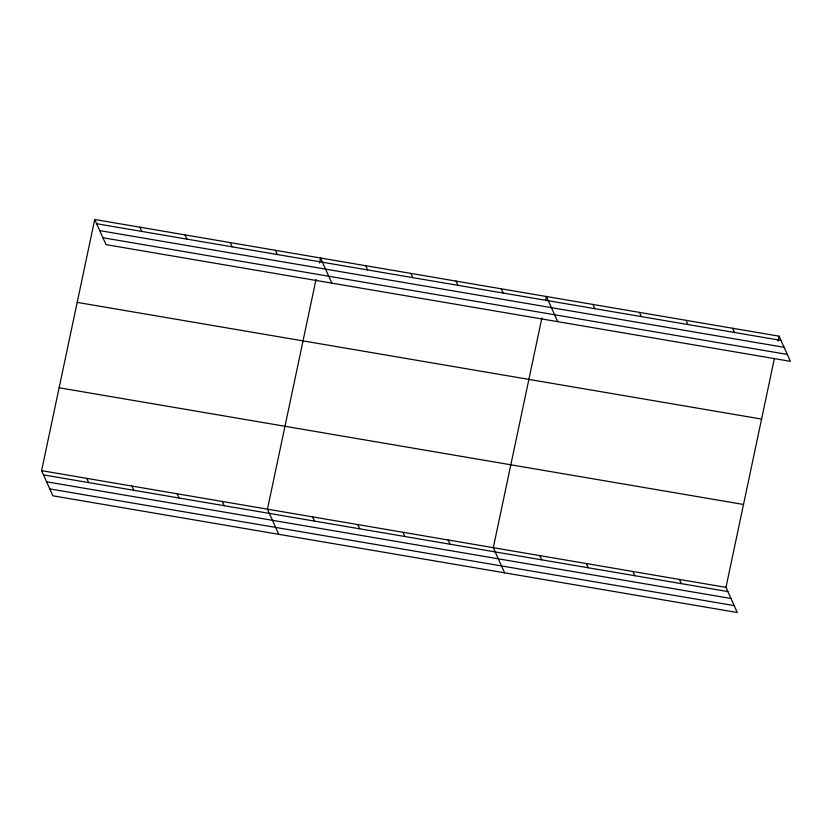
<?xml version="1.0" encoding="UTF-8"?>
<svg xmlns="http://www.w3.org/2000/svg" width="832" height="832" viewBox="0 0 832 832"><rect width="100%" height="100%" fill="white"/><g stroke="black" fill="none" stroke-linecap="round" stroke-linejoin="round"><path stroke-width="1.25" d="M774.322 358.79L725.982 587.361L737.287 612.508L52.905 495.81L41.6 470.662L94.713 219.492L779.095 336.19L790.4 361.338L106.018 244.639L94.713 219.492M316.046 279.354L267.446 509.174L278.751 534.321M319.498 263.026L320.559 258.003L331.864 283.15M541.892 317.855L493.293 547.685L504.598 572.832M545.615 300.279L546.406 296.514L557.71 321.662M778.034 341.214L779.095 336.19M96.616 223.725L780.998 340.413M99.715 230.62L784.098 347.318M102.908 237.734L787.301 354.432M77.189 302.38L761.571 419.078M59.124 387.774L743.517 504.473M41.6 470.662L725.982 587.361M43.503 474.895L727.886 591.583M46.602 481.801L730.985 598.489M49.795 488.914L734.188 605.602M732.555 328.255L734.458 332.478M686.026 320.32L687.918 324.542M639.486 312.385L641.378 316.607M592.946 304.45L594.849 308.672M679.442 579.426L681.346 583.648M632.913 571.49L634.806 575.713M501.238 288.808L503.142 293.041M586.373 563.555L588.266 567.778M456.071 281.112L457.964 285.334M539.833 555.62L541.736 559.842M410.904 273.406L412.797 277.628M365.726 265.699L367.63 269.932M448.126 539.978L450.029 544.211M402.958 532.282L404.851 536.505M275.392 250.297L277.295 254.53M357.781 524.576L359.684 528.809M230.225 242.601L232.118 246.823M312.614 516.88L314.517 521.102M185.047 234.894L186.95 239.127M139.88 227.198L141.783 231.421M222.279 501.478L224.172 505.7M177.112 493.771L179.005 497.994M131.934 486.065L133.838 490.298M86.767 478.369L88.67 482.591"/></g></svg>
